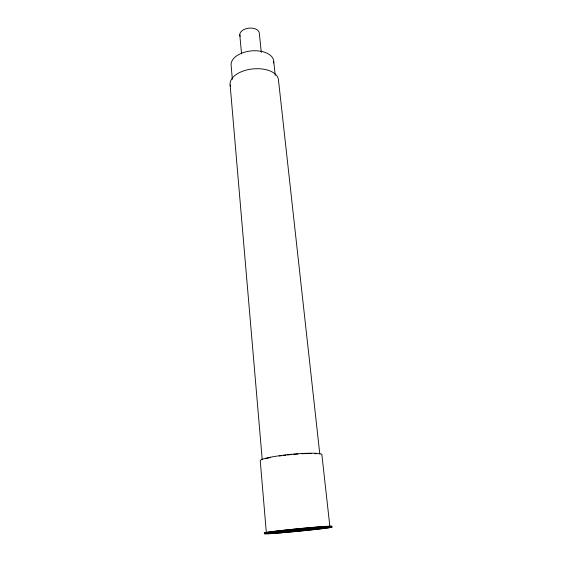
<?xml version="1.0" encoding="UTF-8"?>
<svg xmlns="http://www.w3.org/2000/svg" width="562" height="562" viewBox="0 0 562 562"><rect width="100%" height="100%" fill="white"/><g stroke="black" fill="none" stroke-linecap="round" stroke-linejoin="round"><path stroke-width="0.84" d="M329.873 526.482L321.907 454.932A31.008 3.344 -5.6 0 0 291.882 454.272A31.008 3.344 -5.6 0 0 260.248 460.735L266.339 532.664M319.813 454.166L278.513 80.373A24.306 13.39 -5.6 0 0 251.945 69.021A24.306 13.39 -5.6 0 0 230.441 86.232M273.736 61.434L275.254 75.371M261.302 52.406L259.349 33.474A9.814 5.964 -5.6 0 0 248.172 28.241A9.814 5.964 -5.6 0 0 240.178 36.34M239.784 34.823L241.548 53.79M232.359 79.397L231.144 65.431A21.391 12.273 -5.6 0 1 252.767 50.798A21.391 12.273 -5.6 0 1 273.617 63.049M230.125 84.862L262.229 459.751M266.17 532.938A34.071 0.787 -5.6 0 1 294.628 529.095A34.071 0.787 -5.6 0 1 331.763 526.348M328.229 526.833A31.957 0.738 -5.6 0 1 325.468 527.247M323.944 527.451A31.957 0.738 -5.6 0 1 294.488 530.64A31.957 0.738 -5.6 0 1 268.776 532.706M267.4 532.362A31.957 0.738 -5.6 0 1 295.008 529.109A31.957 0.738 -5.6 0 1 326.691 526.418M265.714 458.697A28.957 3.126 -5.6 0 1 270.217 457.587M279.307 456.007A28.957 3.126 -5.6 0 1 281.731 455.663M283.374 455.452A28.957 3.126 -5.6 0 1 285.903 455.143M287.625 454.946A28.957 3.126 -5.6 0 1 291.081 454.588M293.673 454.349A28.957 3.126 -5.6 0 1 297.958 454.012M302.061 453.759A28.957 3.126 -5.6 0 1 311.186 453.527M314.425 453.618A28.957 3.126 -5.6 0 1 316.469 453.773M277.572 533.113A34.085 0.752 -5.6 0 0 331.868 527.297A34.085 0.752 -5.6 0 0 285.271 531.062A34.085 0.752 -5.6 0 0 277.572 533.113M280.417 532.825A31.971 0.703 -5.6 0 0 329.978 527.437A31.971 0.703 -5.6 0 0 284.33 531.223A31.971 0.703 -5.6 0 0 280.417 532.825"/></g></svg>
